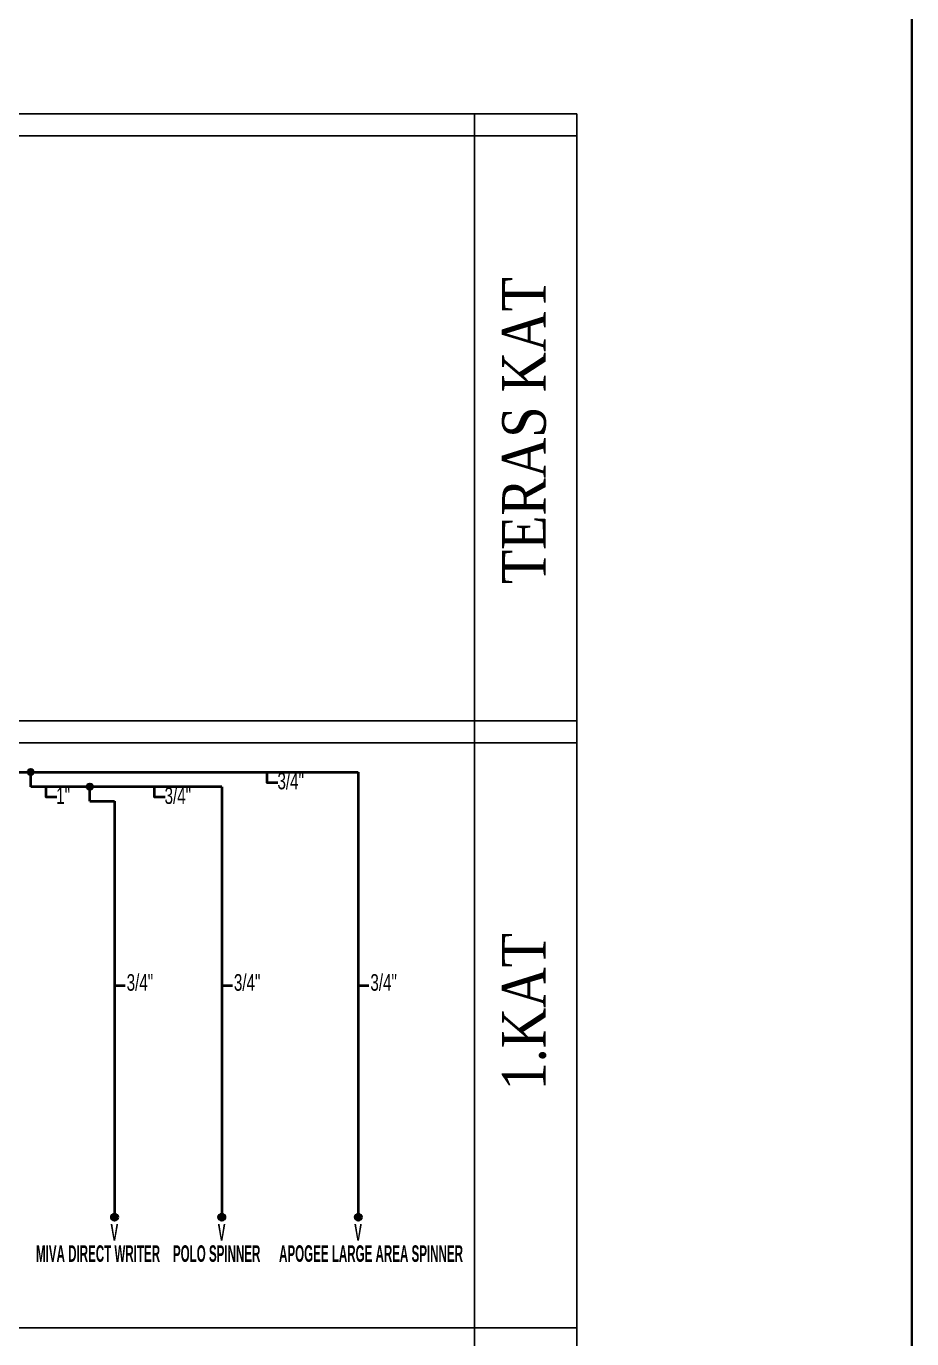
# Model space of a CAD drawing. Header units: centimetres. Extents: x 392964 to 515689, y 49661 to 58661.
# Drawn here: x 512591 to 513499, y 53971 to 55317 of the extents above; entities that cross this region are included whole.
import ezdxf
from ezdxf.enums import TextEntityAlignment as Align

# ---------------------------------------------------------------- set-up
doc = ezdxf.new("R2010")
doc.units = ezdxf.units.CM
for name, color, linetype, lineweight in [('0-KRCN-ANTET', 71, 'Continuous', 30), ('0-KRCN-SHT-02CIHAZ', 132, 'Continuous', 25), ('0-KRCN-Z-ANTET', 71, 'Continuous', 30), ('0-MEK-MED-VAKUM', 81, '0-V_LINE', 40), ('_MDS_0', 7, 'Continuous', 30), ('_MDS_TEE', 7, 'Continuous', 30)]:
    doc.layers.add(name, color=color, linetype=linetype, lineweight=lineweight)
doc.styles.add('BAYBURT XREF$0$TIMES', font='times.ttf')
doc.styles.add('BORU', font='tahoma.ttf', dxfattribs={"width": 0.5})
doc.styles.add('ON', font='ARIALN.TTF', dxfattribs={"width": 0.8, "height": 6})
doc.styles.add('OYAK', font='arialbd.ttf')
doc.linetypes.add('0-V_LINE', pattern='A,100,-1.5,["V",BORU,S=9,R=0,X=0,Y=-4.5],-9,6', length=116.5)

# ---------------------------------------------------------------- blocks, each defined once
blk = doc.blocks.new('TEE')
at = {"layer": '_MDS_TEE'}
h = blk.add_hatch(color=256, dxfattribs=at)
h.dxf.hatch_style = 1
edge = h.paths.add_edge_path()
edge.add_arc((0, 0), 50, 0, 360)
blk.add_circle((0, 0), 50, dxfattribs=at)

msp = doc.modelspace()

# ---------------------------------------------------------------- hatches: boundary and pattern name
at = {"layer": '0-MEK-MED-VAKUM'}
for points in [[(512681.1, 54092.1, -1), (512681.1, 54098.6, -1)], [(512791.1, 54092.1, -1), (512791.1, 54098.6, -1)], [(512931.1, 54092.1, -1), (512931.1, 54098.6, -1)]]:
    msp.add_hatch(color=256, dxfattribs=at).paths.add_polyline_path(points)

# ---------------------------------------------------------------- linework, layer by layer
at = {"layer": '0-KRCN-SHT-02CIHAZ', "color": 8}
for p, q in [((513155.2, 55227), (503564.1, 55227)), ((513050.2, 55227), (513050.2, 53337)), ((513155.2, 55227), (513155.2, 53337)), ((503564.1, 55204.5), (513155.2, 55204.5)), ((513155.2, 54604.5), (503564.1, 54604.5)), ((503564.1, 54582), (513155.2, 54582)), ((513155.2, 53982), (503564.1, 53982))]:
    msp.add_line(p, q, dxfattribs=at)
at = {"layer": '0-KRCN-Z-ANTET'}
msp.add_lwpolyline([(503064.1, 49761.3), (513498.8, 49761.3), (513498.8, 58561.3), (503064.1, 58561.3)], close=True, dxfattribs=at)
msp.add_lwpolyline([(513498.8, 58561.3), (513498.8, 49761.3)], dxfattribs=at)
at = {"layer": '0-MEK-MED-VAKUM'}
for p, q in [((512390.7, 54552), (512931.1, 54552)), ((512595.1, 54537), (512595.1, 54552)), ((512931.1, 54552), (512931.1, 54095.4)), ((512791.1, 54537), (512595.1, 54537)), ((512655.7, 54522), (512655.7, 54537)), ((512791.1, 54537), (512791.1, 54095.4)), ((512655.7, 54522), (512681.1, 54522)), ((512681.1, 54522), (512681.1, 54095.4))]:
    msp.add_line(p, q, dxfattribs=at)
at = {"layer": '0-MEK-MED-VAKUM', "color": 3, "ltscale": 150}
for points in [[(512848.7, 54541), (512837.7, 54541), (512837.7, 54552)], [(512621.8, 54526.1), (512610.8, 54526.1), (512610.8, 54537)], [(512732.9, 54526.1), (512722, 54526.1), (512722, 54537)], [(512681.1, 54333), (512692, 54333)], [(512791.1, 54333), (512802, 54333)], [(512931.1, 54333), (512942, 54333)]]:
    msp.add_lwpolyline(points, dxfattribs=at)
at = {"layer": '0-MEK-MED-VAKUM'}
for centre in [(512681.1, 54095.4), (512791.1, 54095.4), (512931.1, 54095.4)]:
    msp.add_circle(centre, 3.25, dxfattribs=at)

# ---------------------------------------------------------------- block references
at = {"layer": '_MDS_TEE', "xscale": 0.065, "yscale": 0.065, "zscale": 0.065, "rotation": 90}
for p in [(512595.1, 54552), (512655.7, 54537)]:
    msp.add_blockref('TEE', p, dxfattribs=at)

# ---------------------------------------------------------------- texts
at = {"layer": '0-KRCN-ANTET', "style": 'BAYBURT XREF$0$TIMES', "width": 0.85}
for s, p in [('TERAS KAT', (513101.1, 54902.2)), ('1.KAT', (513101.1, 54306.2))]:
    msp.add_text(s, height=44.8, rotation=90, dxfattribs=at).set_placement(p, align=Align.MIDDLE)
at = {"layer": '0-MEK-MED-VAKUM', "color": 3, "ltscale": 150, "style": 'ON', "width": 0.8}
for s, p in [('3/4"', (512848.2, 54534.3)), ('3/4"', (512732.4, 54519.3)), ('1"', (512621.3, 54519.3)), ('3/4"', (512693.5, 54327.7)), ('3/4"', (512803.5, 54327.7)), ('3/4"', (512943.5, 54327.7))]:
    msp.add_text(s, height=17, dxfattribs=at).set_placement(p)
at = {"layer": '_MDS_0', "style": 'OYAK', "width": 0.5}
for p in [(512680.9, 54066.4), (512790.9, 54066.4), (512930.9, 54066.4)]:
    msp.add_text('V', height=17, dxfattribs=at).set_placement(p, align=Align.BOTTOM_CENTER)
at = {"layer": '_MDS_0', "color": 61, "style": 'OYAK', "width": 0.5}
for s, p in [('MIVA DIRECT WRITER', (512727.8, 54044.5)), ('POLO SPINNER', (512830.7, 54044.5)), ('APOGEE LARGE AREA SPINNER', (513038.5, 54044.5))]:
    msp.add_text(s, height=17, dxfattribs=at).set_placement(p, align=Align.BOTTOM_RIGHT)

doc.saveas('drawing.dxf')
